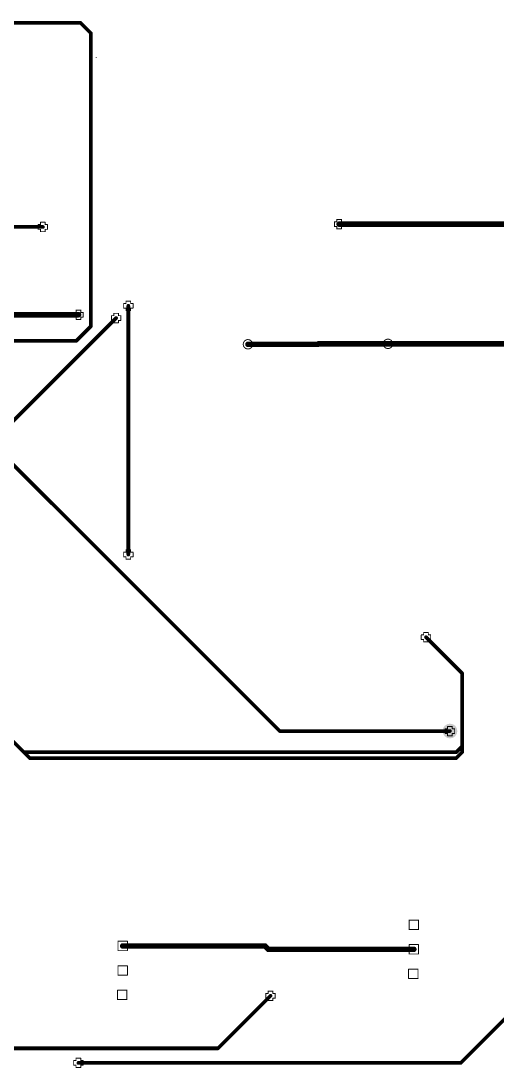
# Paper-space layout 'Лист1' of a CAD drawing. Header units: millimetres. Extents: x 20 to 579, y 6 to 381.
# Drawn here: x 450.8 to 476.6, y 258.7 to 315.4 of the extents above; entities that cross this region are included whole.
import ezdxf

# ---------------------------------------------------------------- set-up
doc = ezdxf.new("R2010")
doc.units = ezdxf.units.MM
for name, color, linetype in [('BottomLayer', 5, 'Continuous'), ('DrillDrawing', 1, 'Continuous'), ('Mechanical15', 56, 'Continuous')]:
    doc.layers.add(name, color=color, linetype=linetype)

psp = doc.layouts.new('Лист1')

# ---------------------------------------------------------------- hatches: boundary and pattern name
at = {"layer": 'BottomLayer'}
h = psp.add_hatch(color=256, dxfattribs=at)
edge = h.paths.add_edge_path()
edge.add_arc((474.038, 276.98), 0.4, 0, 360, ccw=False)

# ---------------------------------------------------------------- linework, layer by layer
for points, const_width in [([(454.048, 315.309), (433.601, 315.309)], 0.2), ([(454.607, 314.75), (454.048, 315.309)], 0.2), ([(454.607, 298.875), (454.607, 314.75)], 0.2), ([(452.016, 304.26), (437.843, 304.26)], 0.2), ([(489.862, 304.412), (468.043, 304.412)], 0.3), ([(456.639, 286.531), (456.639, 299.993)], 0.2), ([(453.946, 299.51), (435.531, 299.51)], 0.3), ([(455.978, 299.332), (449.679, 293.033)], 0.2), ([(454.607, 298.875), (453.837, 298.105)], 0.2), ([(453.837, 298.105), (449.73, 298.105)], 0.2), ([(466.926, 297.935), (466.901, 297.91)], 0.3), ([(470.685, 297.935), (466.926, 297.935)], 0.3), ([(483.726, 297.935), (470.685, 297.935)], 0.3), ([(466.901, 297.91), (463.11, 297.91)], 0.3), ([(464.83, 276.98), (450.047, 291.763)], 0.2), ([(474.698, 280.105), (472.742, 282.06)], 0.2), ([(474.698, 276.155), (474.698, 280.105)], 0.2), ([(494.561, 278.962), (474.622, 259.023)], 0.2), ([(450.987, 275.837), (448.13, 278.695)], 0.2), ([(474.038, 276.98), (464.83, 276.98)], 0.2), ([(474.698, 276.155), (474.381, 275.837)], 0.2), ([(474.698, 275.837), (474.698, 276.155)], 0.2), ([(451.317, 275.507), (450.987, 275.837)], 0.2), ([(474.381, 275.837), (450.987, 275.837)], 0.2), ([(474.368, 275.507), (451.317, 275.507)], 0.2), ([(474.698, 275.837), (474.368, 275.507)], 0.2), ([(464.026, 265.351), (456.334, 265.351)], 0.3), ([(464.208, 265.169), (464.026, 265.351)], 0.3), ([(472.082, 265.169), (464.208, 265.169)], 0.3), ([(464.334, 262.655), (461.489, 259.81)], 0.2), ([(461.489, 259.81), (445.92, 259.81)], 0.2), ([(474.622, 259.023), (453.936, 259.023)], 0.2)]:
    psp.add_lwpolyline(points, dxfattribs=dict(at, const_width=const_width))
for points, const_width in [([(454.098, 315.309, -1), (453.998, 315.309, -1)], 0.1), ([(454.098, 315.309, -1), (453.998, 315.309, -1)], 0.1), ([(454.657, 314.75, -1), (454.557, 314.75, -1)], 0.1), ([(454.657, 314.75, -1), (454.557, 314.75, -1)], 0.1), ([(452.066, 304.26, -1), (451.966, 304.26, -1)], 0.1), ([(468.118, 304.412, -1), (467.968, 304.412, -1)], 0.15), ([(456.689, 299.993, -1), (456.589, 299.993, -1)], 0.1), ([(454.021, 299.51, -1), (453.871, 299.51, -1)], 0.15), ([(456.028, 299.332, -1), (455.928, 299.332, -1)], 0.1), ([(454.657, 298.875, -1), (454.557, 298.875, -1)], 0.1), ([(454.657, 298.875, -1), (454.557, 298.875, -1)], 0.1), ([(453.887, 298.105, -1), (453.787, 298.105, -1)], 0.1), ([(453.887, 298.105, -1), (453.787, 298.105, -1)], 0.1), ([(467.001, 297.935, -1), (466.851, 297.935, -1)], 0.15), ([(467.001, 297.935, -1), (466.851, 297.935, -1)], 0.15), ([(470.76, 297.935, -1), (470.61, 297.935, -1)], 0.15), ([(470.76, 297.935, -1), (470.61, 297.935, -1)], 0.15), ([(463.185, 297.91, -1), (463.035, 297.91, -1)], 0.15), ([(466.976, 297.91, -1), (466.826, 297.91, -1)], 0.15), ([(466.976, 297.91, -1), (466.826, 297.91, -1)], 0.15), ([(456.689, 286.531, -1), (456.589, 286.531, -1)], 0.1), ([(472.792, 282.06, -1), (472.692, 282.06, -1)], 0.1), ([(474.748, 280.105, -1), (474.648, 280.105, -1)], 0.1), ([(474.748, 280.105, -1), (474.648, 280.105, -1)], 0.1), ([(464.88, 276.98, -1), (464.78, 276.98, -1)], 0.1), ([(464.88, 276.98, -1), (464.78, 276.98, -1)], 0.1), ([(474.088, 276.98, -1), (473.988, 276.98, -1)], 0.1), ([(474.748, 276.155, -1), (474.648, 276.155, -1)], 0.1), ([(474.748, 276.155, -1), (474.648, 276.155, -1)], 0.1), ([(474.748, 276.155, -1), (474.648, 276.155, -1)], 0.1), ([(451.037, 275.837, -1), (450.937, 275.837, -1)], 0.1), ([(451.037, 275.837, -1), (450.937, 275.837, -1)], 0.1), ([(451.037, 275.837, -1), (450.937, 275.837, -1)], 0.1), ([(451.367, 275.507, -1), (451.267, 275.507, -1)], 0.1), ([(451.367, 275.507, -1), (451.267, 275.507, -1)], 0.1), ([(474.418, 275.507, -1), (474.318, 275.507, -1)], 0.1), ([(474.418, 275.507, -1), (474.318, 275.507, -1)], 0.1), ([(474.431, 275.837, -1), (474.331, 275.837, -1)], 0.1), ([(474.431, 275.837, -1), (474.331, 275.837, -1)], 0.1), ([(474.748, 275.837, -1), (474.648, 275.837, -1)], 0.1), ([(474.748, 275.837, -1), (474.648, 275.837, -1)], 0.1), ([(456.409, 265.351, -1), (456.259, 265.351, -1)], 0.15), ([(464.101, 265.351, -1), (463.951, 265.351, -1)], 0.15), ([(464.101, 265.351, -1), (463.951, 265.351, -1)], 0.15), ([(464.283, 265.169, -1), (464.133, 265.169, -1)], 0.15), ([(464.283, 265.169, -1), (464.133, 265.169, -1)], 0.15), ([(472.157, 265.169, -1), (472.007, 265.169, -1)], 0.15), ([(464.384, 262.655, -1), (464.284, 262.655, -1)], 0.1), ([(461.539, 259.81, -1), (461.439, 259.81, -1)], 0.1), ([(461.539, 259.81, -1), (461.439, 259.81, -1)], 0.1), ([(453.986, 259.023, -1), (453.886, 259.023, -1)], 0.1), ([(474.672, 259.023, -1), (474.572, 259.023, -1)], 0.1), ([(474.672, 259.023, -1), (474.572, 259.023, -1)], 0.1)]:
    psp.add_lwpolyline(points, format="xyb", close=True, dxfattribs=dict(at, const_width=const_width))
at = {"layer": 'DrillDrawing', "const_width": 0.0508}
for points in [[(451.889, 304.387), (451.762, 304.387)], [(451.762, 304.133), (451.762, 304.387)], [(452.143, 304.514), (451.889, 304.514)], [(451.889, 304.387), (451.889, 304.514)], [(452.143, 304.387), (452.143, 304.514)], [(452.27, 304.387), (452.143, 304.387)], [(452.27, 304.133), (452.27, 304.387)], [(467.916, 304.539), (467.789, 304.539)], [(467.789, 304.285), (467.789, 304.539)], [(467.916, 304.285), (467.789, 304.285)], [(468.17, 304.666), (467.916, 304.666)], [(467.916, 304.539), (467.916, 304.666)], [(467.916, 304.158), (467.916, 304.285)], [(468.17, 304.539), (468.17, 304.666)], [(468.297, 304.539), (468.17, 304.539)], [(468.297, 304.285), (468.17, 304.285)], [(468.17, 304.158), (468.17, 304.285)], [(468.297, 304.285), (468.297, 304.539)], [(451.889, 304.133), (451.762, 304.133)], [(451.889, 304.006), (451.889, 304.133)], [(452.143, 304.006), (451.889, 304.006)], [(452.27, 304.133), (452.143, 304.133)], [(452.143, 304.006), (452.143, 304.133)], [(468.17, 304.158), (467.916, 304.158)], [(454.073, 299.764), (453.819, 299.764)], [(453.819, 299.637), (453.819, 299.764)], [(454.073, 299.637), (454.073, 299.764)], [(456.512, 300.12), (456.385, 300.12)], [(456.385, 299.866), (456.385, 300.12)], [(456.512, 299.866), (456.385, 299.866)], [(456.766, 300.247), (456.512, 300.247)], [(456.512, 300.12), (456.512, 300.247)], [(456.512, 299.739), (456.512, 299.866)], [(456.766, 299.739), (456.512, 299.739)], [(456.766, 300.12), (456.766, 300.247)], [(456.893, 300.12), (456.766, 300.12)], [(456.893, 299.866), (456.766, 299.866)], [(456.766, 299.739), (456.766, 299.866)], [(456.893, 299.866), (456.893, 300.12)], [(453.819, 299.637), (453.692, 299.637)], [(453.692, 299.383), (453.692, 299.637)], [(453.819, 299.383), (453.692, 299.383)], [(453.819, 299.256), (453.819, 299.383)], [(454.073, 299.256), (453.819, 299.256)], [(454.2, 299.637), (454.073, 299.637)], [(454.2, 299.383), (454.073, 299.383)], [(454.073, 299.256), (454.073, 299.383)], [(454.2, 299.383), (454.2, 299.637)], [(455.851, 299.459), (455.724, 299.459)], [(455.724, 299.205), (455.724, 299.459)], [(455.851, 299.205), (455.724, 299.205)], [(456.105, 299.586), (455.851, 299.586)], [(455.851, 299.459), (455.851, 299.586)], [(455.851, 299.078), (455.851, 299.205)], [(456.105, 299.459), (456.105, 299.586)], [(456.232, 299.459), (456.105, 299.459)], [(456.232, 299.205), (456.105, 299.205)], [(456.105, 299.078), (456.105, 299.205)], [(456.232, 299.205), (456.232, 299.459)], [(456.105, 299.078), (455.851, 299.078)], [(456.766, 286.785), (456.512, 286.785)], [(456.512, 286.658), (456.512, 286.785)], [(456.766, 286.658), (456.766, 286.785)], [(456.512, 286.658), (456.385, 286.658)], [(456.385, 286.404), (456.385, 286.658)], [(456.512, 286.404), (456.385, 286.404)], [(456.512, 286.277), (456.512, 286.404)], [(456.766, 286.277), (456.512, 286.277)], [(456.893, 286.658), (456.766, 286.658)], [(456.893, 286.404), (456.766, 286.404)], [(456.766, 286.277), (456.766, 286.404)], [(456.893, 286.404), (456.893, 286.658)], [(472.615, 282.187), (472.488, 282.187)], [(472.488, 281.933), (472.488, 282.187)], [(472.869, 282.314), (472.615, 282.314)], [(472.615, 282.187), (472.615, 282.314)], [(472.869, 282.187), (472.869, 282.314)], [(472.996, 282.187), (472.869, 282.187)], [(472.996, 281.933), (472.996, 282.187)], [(472.615, 281.933), (472.488, 281.933)], [(472.615, 281.806), (472.615, 281.933)], [(472.869, 281.806), (472.615, 281.806)], [(472.996, 281.933), (472.869, 281.933)], [(472.869, 281.806), (472.869, 281.933)], [(473.911, 277.107), (473.784, 277.107)], [(473.784, 276.853), (473.784, 277.107)], [(474.165, 277.234), (473.911, 277.234)], [(473.911, 277.107), (473.911, 277.234)], [(474.165, 277.107), (474.165, 277.234)], [(474.292, 277.107), (474.165, 277.107)], [(474.292, 276.853), (474.292, 277.107)], [(473.911, 276.853), (473.784, 276.853)], [(473.911, 276.726), (473.911, 276.853)], [(474.165, 276.726), (473.911, 276.726)], [(474.292, 276.853), (474.165, 276.853)], [(474.165, 276.726), (474.165, 276.853)], [(471.828, 266.24), (471.828, 266.748)], [(472.336, 266.748), (471.828, 266.748)], [(472.336, 266.24), (472.336, 266.748)], [(472.336, 266.24), (471.828, 266.24)], [(456.08, 265.097), (456.08, 265.605)], [(456.588, 265.605), (456.08, 265.605)], [(456.588, 265.097), (456.588, 265.605)], [(471.828, 264.915), (471.828, 265.423)], [(472.336, 265.423), (471.828, 265.423)], [(472.336, 264.915), (472.336, 265.423)], [(456.588, 265.097), (456.08, 265.097)], [(472.336, 264.915), (471.828, 264.915)], [(456.08, 263.772), (456.08, 264.28)], [(456.588, 264.28), (456.08, 264.28)], [(456.588, 263.772), (456.588, 264.28)], [(471.803, 263.59), (471.803, 264.098)], [(472.311, 264.098), (471.803, 264.098)], [(472.311, 263.59), (472.311, 264.098)], [(456.588, 263.772), (456.08, 263.772)], [(472.311, 263.59), (471.803, 263.59)], [(456.055, 262.447), (456.055, 262.955)], [(456.563, 262.955), (456.055, 262.955)], [(456.563, 262.447), (456.563, 262.955)], [(464.461, 262.909), (464.207, 262.909)], [(464.207, 262.782), (464.207, 262.909)], [(464.461, 262.782), (464.461, 262.909)], [(456.563, 262.447), (456.055, 262.447)], [(464.207, 262.782), (464.08, 262.782)], [(464.08, 262.528), (464.08, 262.782)], [(464.207, 262.528), (464.08, 262.528)], [(464.207, 262.401), (464.207, 262.528)], [(464.461, 262.401), (464.207, 262.401)], [(464.588, 262.782), (464.461, 262.782)], [(464.588, 262.528), (464.461, 262.528)], [(464.461, 262.401), (464.461, 262.528)], [(464.588, 262.528), (464.588, 262.782)], [(453.809, 259.15), (453.682, 259.15)], [(453.682, 258.896), (453.682, 259.15)], [(454.063, 259.277), (453.809, 259.277)], [(453.809, 259.15), (453.809, 259.277)], [(454.063, 259.15), (454.063, 259.277)], [(454.19, 259.15), (454.063, 259.15)], [(454.19, 258.896), (454.19, 259.15)], [(453.809, 258.896), (453.682, 258.896)], [(453.809, 258.769), (453.809, 258.896)], [(454.063, 258.769), (453.809, 258.769)], [(454.19, 258.896), (454.063, 258.896)], [(454.063, 258.769), (454.063, 258.896)]]:
    psp.add_lwpolyline(points, dxfattribs=at)
at = {"layer": 'DrillDrawing'}
for points, const_width in [([(451.775, 304.387, -1), (451.749, 304.387, -1)], 0.0254), ([(451.775, 304.387, -1), (451.749, 304.387, -1)], 0.0254), ([(451.902, 304.514, -1), (451.876, 304.514, -1)], 0.0254), ([(451.902, 304.514, -1), (451.876, 304.514, -1)], 0.0254), ([(451.902, 304.387, -1), (451.876, 304.387, -1)], 0.0254), ([(451.902, 304.387, -1), (451.876, 304.387, -1)], 0.0254), ([(452.156, 304.514, -1), (452.13, 304.514, -1)], 0.0254), ([(452.156, 304.514, -1), (452.13, 304.514, -1)], 0.0254), ([(452.156, 304.387, -1), (452.13, 304.387, -1)], 0.0254), ([(452.156, 304.387, -1), (452.13, 304.387, -1)], 0.0254), ([(452.283, 304.387, -1), (452.257, 304.387, -1)], 0.0254), ([(452.283, 304.387, -1), (452.257, 304.387, -1)], 0.0254), ([(467.802, 304.539, -1), (467.777, 304.539, -1)], 0.0254), ([(467.802, 304.539, -1), (467.777, 304.539, -1)], 0.0254), ([(467.802, 304.285, -1), (467.777, 304.285, -1)], 0.0254), ([(467.802, 304.285, -1), (467.777, 304.285, -1)], 0.0254), ([(467.929, 304.666, -1), (467.904, 304.666, -1)], 0.0254), ([(467.929, 304.666, -1), (467.904, 304.666, -1)], 0.0254), ([(467.929, 304.539, -1), (467.904, 304.539, -1)], 0.0254), ([(467.929, 304.539, -1), (467.904, 304.539, -1)], 0.0254), ([(467.929, 304.285, -1), (467.904, 304.285, -1)], 0.0254), ([(467.929, 304.285, -1), (467.904, 304.285, -1)], 0.0254), ([(468.183, 304.666, -1), (468.158, 304.666, -1)], 0.0254), ([(468.183, 304.666, -1), (468.158, 304.666, -1)], 0.0254), ([(468.183, 304.539, -1), (468.158, 304.539, -1)], 0.0254), ([(468.183, 304.539, -1), (468.158, 304.539, -1)], 0.0254), ([(468.183, 304.285, -1), (468.158, 304.285, -1)], 0.0254), ([(468.183, 304.285, -1), (468.158, 304.285, -1)], 0.0254), ([(468.31, 304.539, -1), (468.285, 304.539, -1)], 0.0254), ([(468.31, 304.539, -1), (468.285, 304.539, -1)], 0.0254), ([(468.31, 304.285, -1), (468.285, 304.285, -1)], 0.0254), ([(468.31, 304.285, -1), (468.285, 304.285, -1)], 0.0254), ([(451.775, 304.133, -1), (451.749, 304.133, -1)], 0.0254), ([(451.775, 304.133, -1), (451.749, 304.133, -1)], 0.0254), ([(451.902, 304.133, -1), (451.876, 304.133, -1)], 0.0254), ([(451.902, 304.133, -1), (451.876, 304.133, -1)], 0.0254), ([(451.902, 304.006, -1), (451.876, 304.006, -1)], 0.0254), ([(451.902, 304.006, -1), (451.876, 304.006, -1)], 0.0254), ([(452.156, 304.133, -1), (452.13, 304.133, -1)], 0.0254), ([(452.156, 304.133, -1), (452.13, 304.133, -1)], 0.0254), ([(452.156, 304.006, -1), (452.13, 304.006, -1)], 0.0254), ([(452.156, 304.006, -1), (452.13, 304.006, -1)], 0.0254), ([(452.283, 304.133, -1), (452.257, 304.133, -1)], 0.0254), ([(452.283, 304.133, -1), (452.257, 304.133, -1)], 0.0254), ([(467.929, 304.158, -1), (467.904, 304.158, -1)], 0.0254), ([(467.929, 304.158, -1), (467.904, 304.158, -1)], 0.0254), ([(468.183, 304.158, -1), (468.158, 304.158, -1)], 0.0254), ([(468.183, 304.158, -1), (468.158, 304.158, -1)], 0.0254), ([(453.832, 299.764, -1), (453.807, 299.764, -1)], 0.0254), ([(453.832, 299.764, -1), (453.807, 299.764, -1)], 0.0254), ([(454.086, 299.764, -1), (454.061, 299.764, -1)], 0.0254), ([(454.086, 299.764, -1), (454.061, 299.764, -1)], 0.0254), ([(456.397, 300.12, -1), (456.372, 300.12, -1)], 0.0254), ([(456.397, 300.12, -1), (456.372, 300.12, -1)], 0.0254), ([(456.397, 299.866, -1), (456.372, 299.866, -1)], 0.0254), ([(456.397, 299.866, -1), (456.372, 299.866, -1)], 0.0254), ([(456.524, 300.247, -1), (456.499, 300.247, -1)], 0.0254), ([(456.524, 300.247, -1), (456.499, 300.247, -1)], 0.0254), ([(456.524, 300.12, -1), (456.499, 300.12, -1)], 0.0254), ([(456.524, 300.12, -1), (456.499, 300.12, -1)], 0.0254), ([(456.524, 299.866, -1), (456.499, 299.866, -1)], 0.0254), ([(456.524, 299.866, -1), (456.499, 299.866, -1)], 0.0254), ([(456.524, 299.739, -1), (456.499, 299.739, -1)], 0.0254), ([(456.524, 299.739, -1), (456.499, 299.739, -1)], 0.0254), ([(456.778, 300.247, -1), (456.753, 300.247, -1)], 0.0254), ([(456.778, 300.247, -1), (456.753, 300.247, -1)], 0.0254), ([(456.778, 300.12, -1), (456.753, 300.12, -1)], 0.0254), ([(456.778, 300.12, -1), (456.753, 300.12, -1)], 0.0254), ([(456.778, 299.866, -1), (456.753, 299.866, -1)], 0.0254), ([(456.778, 299.866, -1), (456.753, 299.866, -1)], 0.0254), ([(456.778, 299.739, -1), (456.753, 299.739, -1)], 0.0254), ([(456.778, 299.739, -1), (456.753, 299.739, -1)], 0.0254), ([(456.905, 300.12, -1), (456.88, 300.12, -1)], 0.0254), ([(456.905, 300.12, -1), (456.88, 300.12, -1)], 0.0254), ([(456.905, 299.866, -1), (456.88, 299.866, -1)], 0.0254), ([(456.905, 299.866, -1), (456.88, 299.866, -1)], 0.0254), ([(453.705, 299.637, -1), (453.68, 299.637, -1)], 0.0254), ([(453.705, 299.637, -1), (453.68, 299.637, -1)], 0.0254), ([(453.705, 299.383, -1), (453.68, 299.383, -1)], 0.0254), ([(453.705, 299.383, -1), (453.68, 299.383, -1)], 0.0254), ([(453.832, 299.637, -1), (453.807, 299.637, -1)], 0.0254), ([(453.832, 299.637, -1), (453.807, 299.637, -1)], 0.0254), ([(453.832, 299.383, -1), (453.807, 299.383, -1)], 0.0254), ([(453.832, 299.383, -1), (453.807, 299.383, -1)], 0.0254), ([(453.832, 299.256, -1), (453.807, 299.256, -1)], 0.0254), ([(453.832, 299.256, -1), (453.807, 299.256, -1)], 0.0254), ([(454.086, 299.637, -1), (454.061, 299.637, -1)], 0.0254), ([(454.086, 299.637, -1), (454.061, 299.637, -1)], 0.0254), ([(454.086, 299.383, -1), (454.061, 299.383, -1)], 0.0254), ([(454.086, 299.383, -1), (454.061, 299.383, -1)], 0.0254), ([(454.086, 299.256, -1), (454.061, 299.256, -1)], 0.0254), ([(454.086, 299.256, -1), (454.061, 299.256, -1)], 0.0254), ([(454.213, 299.637, -1), (454.188, 299.637, -1)], 0.0254), ([(454.213, 299.637, -1), (454.188, 299.637, -1)], 0.0254), ([(454.213, 299.383, -1), (454.188, 299.383, -1)], 0.0254), ([(454.213, 299.383, -1), (454.188, 299.383, -1)], 0.0254), ([(455.737, 299.459, -1), (455.712, 299.459, -1)], 0.0254), ([(455.737, 299.459, -1), (455.712, 299.459, -1)], 0.0254), ([(455.737, 299.205, -1), (455.712, 299.205, -1)], 0.0254), ([(455.737, 299.205, -1), (455.712, 299.205, -1)], 0.0254), ([(455.864, 299.586, -1), (455.839, 299.586, -1)], 0.0254), ([(455.864, 299.586, -1), (455.839, 299.586, -1)], 0.0254), ([(455.864, 299.459, -1), (455.839, 299.459, -1)], 0.0254), ([(455.864, 299.459, -1), (455.839, 299.459, -1)], 0.0254), ([(455.864, 299.205, -1), (455.839, 299.205, -1)], 0.0254), ([(455.864, 299.205, -1), (455.839, 299.205, -1)], 0.0254), ([(456.118, 299.586, -1), (456.093, 299.586, -1)], 0.0254), ([(456.118, 299.586, -1), (456.093, 299.586, -1)], 0.0254), ([(456.118, 299.459, -1), (456.093, 299.459, -1)], 0.0254), ([(456.118, 299.459, -1), (456.093, 299.459, -1)], 0.0254), ([(456.118, 299.205, -1), (456.093, 299.205, -1)], 0.0254), ([(456.118, 299.205, -1), (456.093, 299.205, -1)], 0.0254), ([(456.245, 299.459, -1), (456.22, 299.459, -1)], 0.0254), ([(456.245, 299.459, -1), (456.22, 299.459, -1)], 0.0254), ([(456.245, 299.205, -1), (456.22, 299.205, -1)], 0.0254), ([(456.245, 299.205, -1), (456.22, 299.205, -1)], 0.0254), ([(455.864, 299.078, -1), (455.839, 299.078, -1)], 0.0254), ([(455.864, 299.078, -1), (455.839, 299.078, -1)], 0.0254), ([(456.118, 299.078, -1), (456.093, 299.078, -1)], 0.0254), ([(456.118, 299.078, -1), (456.093, 299.078, -1)], 0.0254), ([(462.856, 297.91, -1), (463.364, 297.91, -1)], 0.0508), ([(470.431, 297.935, -1), (470.939, 297.935, -1)], 0.0508), ([(462.869, 297.91, -1), (462.843, 297.91, -1)], 0.0254), ([(463.377, 297.91, -1), (463.351, 297.91, -1)], 0.0254), ([(470.444, 297.935, -1), (470.418, 297.935, -1)], 0.0254), ([(470.952, 297.935, -1), (470.926, 297.935, -1)], 0.0254), ([(456.524, 286.785, -1), (456.499, 286.785, -1)], 0.0254), ([(456.524, 286.785, -1), (456.499, 286.785, -1)], 0.0254), ([(456.778, 286.785, -1), (456.753, 286.785, -1)], 0.0254), ([(456.778, 286.785, -1), (456.753, 286.785, -1)], 0.0254), ([(456.397, 286.658, -1), (456.372, 286.658, -1)], 0.0254), ([(456.397, 286.658, -1), (456.372, 286.658, -1)], 0.0254), ([(456.397, 286.404, -1), (456.372, 286.404, -1)], 0.0254), ([(456.397, 286.404, -1), (456.372, 286.404, -1)], 0.0254), ([(456.524, 286.658, -1), (456.499, 286.658, -1)], 0.0254), ([(456.524, 286.658, -1), (456.499, 286.658, -1)], 0.0254), ([(456.524, 286.404, -1), (456.499, 286.404, -1)], 0.0254), ([(456.524, 286.404, -1), (456.499, 286.404, -1)], 0.0254), ([(456.524, 286.277, -1), (456.499, 286.277, -1)], 0.0254), ([(456.524, 286.277, -1), (456.499, 286.277, -1)], 0.0254), ([(456.778, 286.658, -1), (456.753, 286.658, -1)], 0.0254), ([(456.778, 286.658, -1), (456.753, 286.658, -1)], 0.0254), ([(456.778, 286.404, -1), (456.753, 286.404, -1)], 0.0254), ([(456.778, 286.404, -1), (456.753, 286.404, -1)], 0.0254), ([(456.778, 286.277, -1), (456.753, 286.277, -1)], 0.0254), ([(456.778, 286.277, -1), (456.753, 286.277, -1)], 0.0254), ([(456.905, 286.658, -1), (456.88, 286.658, -1)], 0.0254), ([(456.905, 286.658, -1), (456.88, 286.658, -1)], 0.0254), ([(456.905, 286.404, -1), (456.88, 286.404, -1)], 0.0254), ([(456.905, 286.404, -1), (456.88, 286.404, -1)], 0.0254), ([(472.501, 282.187, -1), (472.476, 282.187, -1)], 0.0254), ([(472.501, 282.187, -1), (472.476, 282.187, -1)], 0.0254), ([(472.628, 282.314, -1), (472.603, 282.314, -1)], 0.0254), ([(472.628, 282.314, -1), (472.603, 282.314, -1)], 0.0254), ([(472.628, 282.187, -1), (472.603, 282.187, -1)], 0.0254), ([(472.628, 282.187, -1), (472.603, 282.187, -1)], 0.0254), ([(472.882, 282.314, -1), (472.857, 282.314, -1)], 0.0254), ([(472.882, 282.314, -1), (472.857, 282.314, -1)], 0.0254), ([(472.882, 282.187, -1), (472.857, 282.187, -1)], 0.0254), ([(472.882, 282.187, -1), (472.857, 282.187, -1)], 0.0254), ([(473.009, 282.187, -1), (472.984, 282.187, -1)], 0.0254), ([(473.009, 282.187, -1), (472.984, 282.187, -1)], 0.0254), ([(472.501, 281.933, -1), (472.476, 281.933, -1)], 0.0254), ([(472.501, 281.933, -1), (472.476, 281.933, -1)], 0.0254), ([(472.628, 281.933, -1), (472.603, 281.933, -1)], 0.0254), ([(472.628, 281.933, -1), (472.603, 281.933, -1)], 0.0254), ([(472.628, 281.806, -1), (472.603, 281.806, -1)], 0.0254), ([(472.628, 281.806, -1), (472.603, 281.806, -1)], 0.0254), ([(472.882, 281.933, -1), (472.857, 281.933, -1)], 0.0254), ([(472.882, 281.933, -1), (472.857, 281.933, -1)], 0.0254), ([(472.882, 281.806, -1), (472.857, 281.806, -1)], 0.0254), ([(472.882, 281.806, -1), (472.857, 281.806, -1)], 0.0254), ([(473.009, 281.933, -1), (472.984, 281.933, -1)], 0.0254), ([(473.009, 281.933, -1), (472.984, 281.933, -1)], 0.0254), ([(473.796, 277.107, -1), (473.771, 277.107, -1)], 0.0254), ([(473.796, 277.107, -1), (473.771, 277.107, -1)], 0.0254), ([(473.923, 277.234, -1), (473.898, 277.234, -1)], 0.0254), ([(473.923, 277.234, -1), (473.898, 277.234, -1)], 0.0254), ([(473.923, 277.107, -1), (473.898, 277.107, -1)], 0.0254), ([(473.923, 277.107, -1), (473.898, 277.107, -1)], 0.0254), ([(474.177, 277.234, -1), (474.152, 277.234, -1)], 0.0254), ([(474.177, 277.234, -1), (474.152, 277.234, -1)], 0.0254), ([(474.177, 277.107, -1), (474.152, 277.107, -1)], 0.0254), ([(474.177, 277.107, -1), (474.152, 277.107, -1)], 0.0254), ([(474.304, 277.107, -1), (474.279, 277.107, -1)], 0.0254), ([(474.304, 277.107, -1), (474.279, 277.107, -1)], 0.0254), ([(473.796, 276.853, -1), (473.771, 276.853, -1)], 0.0254), ([(473.796, 276.853, -1), (473.771, 276.853, -1)], 0.0254), ([(473.923, 276.853, -1), (473.898, 276.853, -1)], 0.0254), ([(473.923, 276.853, -1), (473.898, 276.853, -1)], 0.0254), ([(473.923, 276.726, -1), (473.898, 276.726, -1)], 0.0254), ([(473.923, 276.726, -1), (473.898, 276.726, -1)], 0.0254), ([(474.177, 276.853, -1), (474.152, 276.853, -1)], 0.0254), ([(474.177, 276.853, -1), (474.152, 276.853, -1)], 0.0254), ([(474.177, 276.726, -1), (474.152, 276.726, -1)], 0.0254), ([(474.177, 276.726, -1), (474.152, 276.726, -1)], 0.0254), ([(474.304, 276.853, -1), (474.279, 276.853, -1)], 0.0254), ([(474.304, 276.853, -1), (474.279, 276.853, -1)], 0.0254), ([(471.841, 266.748, -1), (471.815, 266.748, -1)], 0.0254), ([(471.841, 266.748, -1), (471.815, 266.748, -1)], 0.0254), ([(472.349, 266.748, -1), (472.323, 266.748, -1)], 0.0254), ([(472.349, 266.748, -1), (472.323, 266.748, -1)], 0.0254), ([(471.841, 266.24, -1), (471.815, 266.24, -1)], 0.0254), ([(471.841, 266.24, -1), (471.815, 266.24, -1)], 0.0254), ([(472.349, 266.24, -1), (472.323, 266.24, -1)], 0.0254), ([(472.349, 266.24, -1), (472.323, 266.24, -1)], 0.0254), ([(456.093, 265.605, -1), (456.067, 265.605, -1)], 0.0254), ([(456.093, 265.605, -1), (456.067, 265.605, -1)], 0.0254), ([(456.601, 265.605, -1), (456.575, 265.605, -1)], 0.0254), ([(456.601, 265.605, -1), (456.575, 265.605, -1)], 0.0254), ([(471.841, 265.423, -1), (471.815, 265.423, -1)], 0.0254), ([(471.841, 265.423, -1), (471.815, 265.423, -1)], 0.0254), ([(472.349, 265.423, -1), (472.323, 265.423, -1)], 0.0254), ([(472.349, 265.423, -1), (472.323, 265.423, -1)], 0.0254), ([(456.093, 265.097, -1), (456.067, 265.097, -1)], 0.0254), ([(456.093, 265.097, -1), (456.067, 265.097, -1)], 0.0254), ([(456.601, 265.097, -1), (456.575, 265.097, -1)], 0.0254), ([(456.601, 265.097, -1), (456.575, 265.097, -1)], 0.0254), ([(471.841, 264.915, -1), (471.815, 264.915, -1)], 0.0254), ([(471.841, 264.915, -1), (471.815, 264.915, -1)], 0.0254), ([(472.349, 264.915, -1), (472.323, 264.915, -1)], 0.0254), ([(472.349, 264.915, -1), (472.323, 264.915, -1)], 0.0254), ([(456.093, 264.28, -1), (456.067, 264.28, -1)], 0.0254), ([(456.093, 264.28, -1), (456.067, 264.28, -1)], 0.0254), ([(456.601, 264.28, -1), (456.575, 264.28, -1)], 0.0254), ([(456.601, 264.28, -1), (456.575, 264.28, -1)], 0.0254), ([(471.816, 264.098, -1), (471.79, 264.098, -1)], 0.0254), ([(471.816, 264.098, -1), (471.79, 264.098, -1)], 0.0254), ([(472.324, 264.098, -1), (472.298, 264.098, -1)], 0.0254), ([(472.324, 264.098, -1), (472.298, 264.098, -1)], 0.0254), ([(456.093, 263.772, -1), (456.067, 263.772, -1)], 0.0254), ([(456.093, 263.772, -1), (456.067, 263.772, -1)], 0.0254), ([(456.601, 263.772, -1), (456.575, 263.772, -1)], 0.0254), ([(456.601, 263.772, -1), (456.575, 263.772, -1)], 0.0254), ([(471.816, 263.59, -1), (471.79, 263.59, -1)], 0.0254), ([(471.816, 263.59, -1), (471.79, 263.59, -1)], 0.0254), ([(472.324, 263.59, -1), (472.298, 263.59, -1)], 0.0254), ([(472.324, 263.59, -1), (472.298, 263.59, -1)], 0.0254), ([(456.068, 262.955, -1), (456.042, 262.955, -1)], 0.0254), ([(456.068, 262.955, -1), (456.042, 262.955, -1)], 0.0254), ([(456.576, 262.955, -1), (456.55, 262.955, -1)], 0.0254), ([(456.576, 262.955, -1), (456.55, 262.955, -1)], 0.0254), ([(464.22, 262.909, -1), (464.194, 262.909, -1)], 0.0254), ([(464.22, 262.909, -1), (464.194, 262.909, -1)], 0.0254), ([(464.474, 262.909, -1), (464.448, 262.909, -1)], 0.0254), ([(464.474, 262.909, -1), (464.448, 262.909, -1)], 0.0254), ([(456.068, 262.447, -1), (456.042, 262.447, -1)], 0.0254), ([(456.068, 262.447, -1), (456.042, 262.447, -1)], 0.0254), ([(456.576, 262.447, -1), (456.55, 262.447, -1)], 0.0254), ([(456.576, 262.447, -1), (456.55, 262.447, -1)], 0.0254), ([(464.093, 262.782, -1), (464.067, 262.782, -1)], 0.0254), ([(464.093, 262.782, -1), (464.067, 262.782, -1)], 0.0254), ([(464.093, 262.528, -1), (464.067, 262.528, -1)], 0.0254), ([(464.093, 262.528, -1), (464.067, 262.528, -1)], 0.0254), ([(464.22, 262.782, -1), (464.194, 262.782, -1)], 0.0254), ([(464.22, 262.782, -1), (464.194, 262.782, -1)], 0.0254), ([(464.22, 262.528, -1), (464.194, 262.528, -1)], 0.0254), ([(464.22, 262.528, -1), (464.194, 262.528, -1)], 0.0254), ([(464.22, 262.401, -1), (464.194, 262.401, -1)], 0.0254), ([(464.22, 262.401, -1), (464.194, 262.401, -1)], 0.0254), ([(464.474, 262.782, -1), (464.448, 262.782, -1)], 0.0254), ([(464.474, 262.782, -1), (464.448, 262.782, -1)], 0.0254), ([(464.474, 262.528, -1), (464.448, 262.528, -1)], 0.0254), ([(464.474, 262.528, -1), (464.448, 262.528, -1)], 0.0254), ([(464.474, 262.401, -1), (464.448, 262.401, -1)], 0.0254), ([(464.474, 262.401, -1), (464.448, 262.401, -1)], 0.0254), ([(464.601, 262.782, -1), (464.575, 262.782, -1)], 0.0254), ([(464.601, 262.782, -1), (464.575, 262.782, -1)], 0.0254), ([(464.601, 262.528, -1), (464.575, 262.528, -1)], 0.0254), ([(464.601, 262.528, -1), (464.575, 262.528, -1)], 0.0254), ([(453.695, 259.15, -1), (453.669, 259.15, -1)], 0.0254), ([(453.695, 259.15, -1), (453.669, 259.15, -1)], 0.0254), ([(453.822, 259.277, -1), (453.796, 259.277, -1)], 0.0254), ([(453.822, 259.277, -1), (453.796, 259.277, -1)], 0.0254), ([(453.822, 259.15, -1), (453.796, 259.15, -1)], 0.0254), ([(453.822, 259.15, -1), (453.796, 259.15, -1)], 0.0254), ([(454.076, 259.277, -1), (454.05, 259.277, -1)], 0.0254), ([(454.076, 259.277, -1), (454.05, 259.277, -1)], 0.0254), ([(454.076, 259.15, -1), (454.05, 259.15, -1)], 0.0254), ([(454.076, 259.15, -1), (454.05, 259.15, -1)], 0.0254), ([(454.203, 259.15, -1), (454.177, 259.15, -1)], 0.0254), ([(454.203, 259.15, -1), (454.177, 259.15, -1)], 0.0254), ([(453.695, 258.896, -1), (453.669, 258.896, -1)], 0.0254), ([(453.695, 258.896, -1), (453.669, 258.896, -1)], 0.0254), ([(453.822, 258.896, -1), (453.796, 258.896, -1)], 0.0254), ([(453.822, 258.896, -1), (453.796, 258.896, -1)], 0.0254), ([(453.822, 258.769, -1), (453.796, 258.769, -1)], 0.0254), ([(453.822, 258.769, -1), (453.796, 258.769, -1)], 0.0254), ([(454.076, 258.896, -1), (454.05, 258.896, -1)], 0.0254), ([(454.076, 258.896, -1), (454.05, 258.896, -1)], 0.0254), ([(454.076, 258.769, -1), (454.05, 258.769, -1)], 0.0254), ([(454.076, 258.769, -1), (454.05, 258.769, -1)], 0.0254), ([(454.203, 258.896, -1), (454.177, 258.896, -1)], 0.0254), ([(454.203, 258.896, -1), (454.177, 258.896, -1)], 0.0254)]:
    psp.add_lwpolyline(points, format="xyb", close=True, dxfattribs=dict(at, const_width=const_width))
at = {"layer": 'Mechanical15', "const_width": 0.025}
for points in [[(454.912, 313.433, -1), (454.887, 313.433, -1)], [(454.912, 313.433, -1), (454.887, 313.433, -1)], [(472.319, 297.876, -1), (472.294, 297.876, -1)]]:
    psp.add_lwpolyline(points, format="xyb", close=True, dxfattribs=at)

doc.saveas('drawing.dxf')
